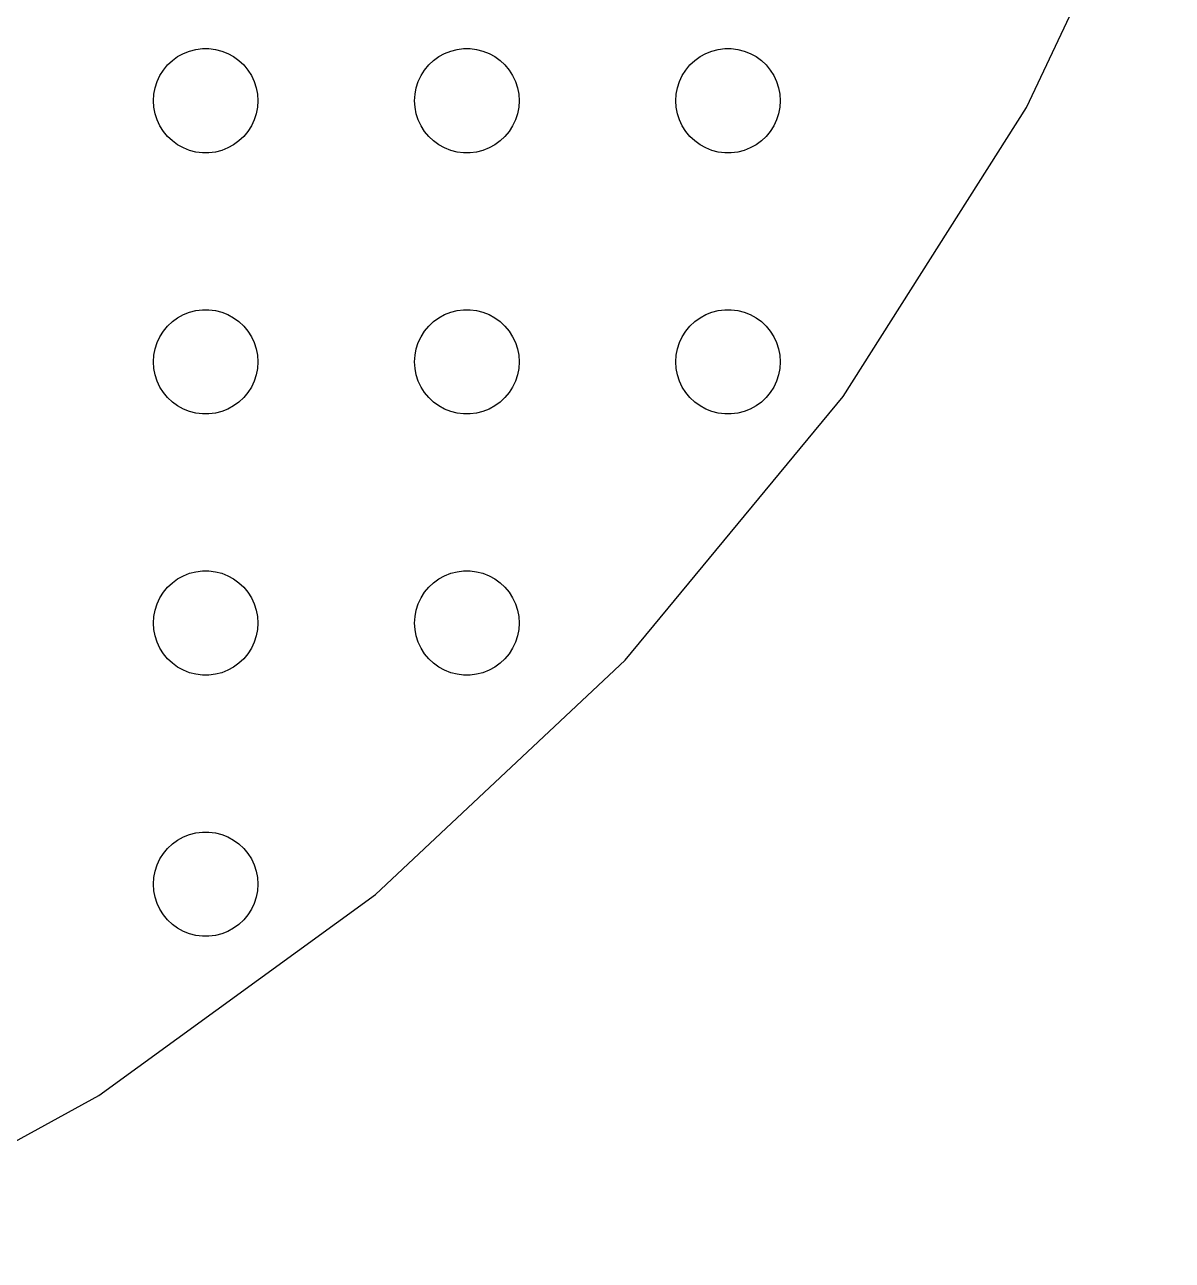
# Model space of a CAD drawing. Header units: metres. Extents: x -156 to 156, y -156 to 156.
# Drawn here: x 79.6 to 145.5, y -141.6 to -70.6 of the extents above; entities that cross this region are included whole.
import ezdxf

# ---------------------------------------------------------------- set-up
doc = ezdxf.new("R2010")
doc.units = ezdxf.units.M

msp = doc.modelspace()

# ---------------------------------------------------------------- linework, layer by layer
for p, q in [((137.142, -75.3944), (145.51, -57.6115)), ((88.3925, -72.467), (88.7227, -72.2855)), ((88.7227, -72.2855), (89.073, -72.1468)), ((89.073, -72.1468), (89.4379, -72.0531)), ((89.4379, -72.0531), (89.8116, -72.0059)), ((89.8116, -72.0059), (90.1884, -72.0059)), ((90.1884, -72.0059), (90.5621, -72.0531)), ((90.5621, -72.0531), (90.927, -72.1468)), ((90.927, -72.1468), (91.2773, -72.2855)), ((91.2773, -72.2855), (91.6075, -72.467)), ((103.393, -72.467), (103.723, -72.2855)), ((103.723, -72.2855), (104.073, -72.1468)), ((104.073, -72.1468), (104.438, -72.0531)), ((104.438, -72.0531), (104.812, -72.0059)), ((104.812, -72.0059), (105.188, -72.0059)), ((105.188, -72.0059), (105.562, -72.0531)), ((105.562, -72.0531), (105.927, -72.1468)), ((105.927, -72.1468), (106.277, -72.2855)), ((106.277, -72.2855), (106.607, -72.467)), ((118.393, -72.467), (118.723, -72.2855)), ((118.723, -72.2855), (119.073, -72.1468)), ((119.073, -72.1468), (119.438, -72.0531)), ((119.438, -72.0531), (119.812, -72.0059)), ((119.812, -72.0059), (120.188, -72.0059)), ((120.188, -72.0059), (120.562, -72.0531)), ((120.562, -72.0531), (120.927, -72.1468)), ((120.927, -72.1468), (121.277, -72.2855)), ((121.277, -72.2855), (121.607, -72.467)), ((87.573, -73.2366), (87.8131, -72.9464)), ((87.8131, -72.9464), (88.0877, -72.6885)), ((88.0877, -72.6885), (88.3925, -72.467)), ((91.6075, -72.467), (91.9123, -72.6885)), ((91.9123, -72.6885), (92.1869, -72.9464)), ((92.1869, -72.9464), (92.427, -73.2366)), ((102.573, -73.2366), (102.813, -72.9464)), ((102.813, -72.9464), (103.088, -72.6885)), ((103.088, -72.6885), (103.393, -72.467)), ((106.607, -72.467), (106.912, -72.6885)), ((106.912, -72.6885), (107.187, -72.9464)), ((107.187, -72.9464), (107.427, -73.2366)), ((117.573, -73.2366), (117.813, -72.9464)), ((117.813, -72.9464), (118.088, -72.6885)), ((118.088, -72.6885), (118.393, -72.467)), ((121.607, -72.467), (121.912, -72.6885)), ((121.912, -72.6885), (122.187, -72.9464)), ((122.187, -72.9464), (122.427, -73.2366)), ((87.2107, -73.8956), (87.3711, -73.5547)), ((87.3711, -73.5547), (87.573, -73.2366)), ((92.427, -73.2366), (92.6289, -73.5547)), ((92.6289, -73.5547), (92.7893, -73.8956)), ((102.211, -73.8956), (102.371, -73.5547)), ((102.371, -73.5547), (102.573, -73.2366)), ((107.427, -73.2366), (107.629, -73.5547)), ((107.629, -73.5547), (107.789, -73.8956)), ((117.211, -73.8956), (117.371, -73.5547)), ((117.371, -73.5547), (117.573, -73.2366)), ((122.427, -73.2366), (122.629, -73.5547)), ((122.629, -73.5547), (122.789, -73.8956)), ((87.0237, -74.624), (87.0943, -74.2539)), ((87.0943, -74.2539), (87.2107, -73.8956)), ((92.7893, -73.8956), (92.9057, -74.2539)), ((92.9057, -74.2539), (92.9763, -74.624)), ((102.024, -74.624), (102.094, -74.2539)), ((102.094, -74.2539), (102.211, -73.8956)), ((107.789, -73.8956), (107.906, -74.2539)), ((107.906, -74.2539), (107.976, -74.624)), ((117.024, -74.624), (117.094, -74.2539)), ((117.094, -74.2539), (117.211, -73.8956)), ((122.789, -73.8956), (122.906, -74.2539)), ((122.906, -74.2539), (122.976, -74.624)), ((87, -75), (87.0237, -74.624)), ((87.0237, -75.376), (87, -75)), ((92.9763, -74.624), (93, -75)), ((93, -75), (92.9763, -75.376)), ((102, -75), (102.024, -74.624)), ((102.024, -75.376), (102, -75)), ((107.976, -74.624), (108, -75)), ((108, -75), (107.976, -75.376)), ((117, -75), (117.024, -74.624)), ((117.024, -75.376), (117, -75)), ((122.976, -74.624), (123, -75)), ((123, -75), (122.976, -75.376)), ((87.0943, -75.7461), (87.0237, -75.376)), ((87.2107, -76.1044), (87.0943, -75.7461)), ((92.9057, -75.7461), (92.7893, -76.1044)), ((92.9763, -75.376), (92.9057, -75.7461)), ((102.094, -75.7461), (102.024, -75.376)), ((102.211, -76.1044), (102.094, -75.7461)), ((107.906, -75.7461), (107.789, -76.1044)), ((107.976, -75.376), (107.906, -75.7461)), ((117.094, -75.7461), (117.024, -75.376)), ((117.211, -76.1044), (117.094, -75.7461)), ((122.906, -75.7461), (122.789, -76.1044)), ((122.976, -75.376), (122.906, -75.7461)), ((126.611, -91.9884), (137.142, -75.3944)), ((87.3711, -76.4453), (87.2107, -76.1044)), ((87.573, -76.7634), (87.3711, -76.4453)), ((92.6289, -76.4453), (92.427, -76.7634)), ((92.7893, -76.1044), (92.6289, -76.4453)), ((102.371, -76.4453), (102.211, -76.1044)), ((102.573, -76.7634), (102.371, -76.4453)), ((107.629, -76.4453), (107.427, -76.7634)), ((107.789, -76.1044), (107.629, -76.4453)), ((117.371, -76.4453), (117.211, -76.1044)), ((117.573, -76.7634), (117.371, -76.4453)), ((122.629, -76.4453), (122.427, -76.7634)), ((122.789, -76.1044), (122.629, -76.4453)), ((87.8131, -77.0536), (87.573, -76.7634)), ((88.0877, -77.3115), (87.8131, -77.0536)), ((88.3925, -77.533), (88.0877, -77.3115)), ((91.9123, -77.3115), (91.6075, -77.533)), ((92.1869, -77.0536), (91.9123, -77.3115)), ((92.427, -76.7634), (92.1869, -77.0536)), ((102.813, -77.0536), (102.573, -76.7634)), ((103.088, -77.3115), (102.813, -77.0536)), ((103.393, -77.533), (103.088, -77.3115)), ((106.912, -77.3115), (106.607, -77.533)), ((107.187, -77.0536), (106.912, -77.3115)), ((107.427, -76.7634), (107.187, -77.0536)), ((117.813, -77.0536), (117.573, -76.7634)), ((118.088, -77.3115), (117.813, -77.0536)), ((118.393, -77.533), (118.088, -77.3115)), ((121.912, -77.3115), (121.607, -77.533)), ((122.187, -77.0536), (121.912, -77.3115)), ((122.427, -76.7634), (122.187, -77.0536)), ((88.7227, -77.7145), (88.3925, -77.533)), ((89.073, -77.8532), (88.7227, -77.7145)), ((89.4379, -77.9469), (89.073, -77.8532)), ((89.8116, -77.9941), (89.4379, -77.9469)), ((90.1884, -77.9941), (89.8116, -77.9941)), ((90.5621, -77.9469), (90.1884, -77.9941)), ((90.927, -77.8532), (90.5621, -77.9469)), ((91.2773, -77.7145), (90.927, -77.8532)), ((91.6075, -77.533), (91.2773, -77.7145)), ((103.723, -77.7145), (103.393, -77.533)), ((104.073, -77.8532), (103.723, -77.7145)), ((104.438, -77.9469), (104.073, -77.8532)), ((104.812, -77.9941), (104.438, -77.9469)), ((105.188, -77.9941), (104.812, -77.9941)), ((105.562, -77.9469), (105.188, -77.9941)), ((105.927, -77.8532), (105.562, -77.9469)), ((106.277, -77.7145), (105.927, -77.8532)), ((106.607, -77.533), (106.277, -77.7145)), ((118.723, -77.7145), (118.393, -77.533)), ((119.073, -77.8532), (118.723, -77.7145)), ((119.438, -77.9469), (119.073, -77.8532)), ((119.812, -77.9941), (119.438, -77.9469)), ((120.188, -77.9941), (119.812, -77.9941)), ((120.562, -77.9469), (120.188, -77.9941)), ((120.927, -77.8532), (120.562, -77.9469)), ((121.277, -77.7145), (120.927, -77.8532)), ((121.607, -77.533), (121.277, -77.7145)), ((88.3925, -87.467), (88.7227, -87.2855)), ((88.7227, -87.2855), (89.073, -87.1468)), ((89.073, -87.1468), (89.4379, -87.0531)), ((89.4379, -87.0531), (89.8116, -87.0059)), ((89.8116, -87.0059), (90.1884, -87.0059)), ((90.1884, -87.0059), (90.5621, -87.0531)), ((90.5621, -87.0531), (90.927, -87.1468)), ((90.927, -87.1468), (91.2773, -87.2855)), ((91.2773, -87.2855), (91.6075, -87.467)), ((103.393, -87.467), (103.723, -87.2855)), ((103.723, -87.2855), (104.073, -87.1468)), ((104.073, -87.1468), (104.438, -87.0531)), ((104.438, -87.0531), (104.812, -87.0059)), ((104.812, -87.0059), (105.188, -87.0059)), ((105.188, -87.0059), (105.562, -87.0531)), ((105.562, -87.0531), (105.927, -87.1468)), ((105.927, -87.1468), (106.277, -87.2855)), ((106.277, -87.2855), (106.607, -87.467)), ((118.393, -87.467), (118.723, -87.2855)), ((118.723, -87.2855), (119.073, -87.1468)), ((119.073, -87.1468), (119.438, -87.0531)), ((119.438, -87.0531), (119.812, -87.0059)), ((119.812, -87.0059), (120.188, -87.0059)), ((120.188, -87.0059), (120.562, -87.0531)), ((120.562, -87.0531), (120.927, -87.1468)), ((120.927, -87.1468), (121.277, -87.2855)), ((121.277, -87.2855), (121.607, -87.467)), ((87.573, -88.2366), (87.8131, -87.9464)), ((87.8131, -87.9464), (88.0877, -87.6885)), ((88.0877, -87.6885), (88.3925, -87.467)), ((91.6075, -87.467), (91.9123, -87.6885)), ((91.9123, -87.6885), (92.1869, -87.9464)), ((92.1869, -87.9464), (92.427, -88.2366)), ((102.573, -88.2366), (102.813, -87.9464)), ((102.813, -87.9464), (103.088, -87.6885)), ((103.088, -87.6885), (103.393, -87.467)), ((106.607, -87.467), (106.912, -87.6885)), ((106.912, -87.6885), (107.187, -87.9464)), ((107.187, -87.9464), (107.427, -88.2366)), ((117.573, -88.2366), (117.813, -87.9464)), ((117.813, -87.9464), (118.088, -87.6885)), ((118.088, -87.6885), (118.393, -87.467)), ((121.607, -87.467), (121.912, -87.6885)), ((121.912, -87.6885), (122.187, -87.9464)), ((122.187, -87.9464), (122.427, -88.2366)), ((87.2107, -88.8956), (87.3711, -88.5547)), ((87.3711, -88.5547), (87.573, -88.2366)), ((92.427, -88.2366), (92.6289, -88.5547)), ((92.6289, -88.5547), (92.7893, -88.8956)), ((102.211, -88.8956), (102.371, -88.5547)), ((102.371, -88.5547), (102.573, -88.2366)), ((107.427, -88.2366), (107.629, -88.5547)), ((107.629, -88.5547), (107.789, -88.8956)), ((117.211, -88.8956), (117.371, -88.5547)), ((117.371, -88.5547), (117.573, -88.2366)), ((122.427, -88.2366), (122.629, -88.5547)), ((122.629, -88.5547), (122.789, -88.8956)), ((87.0237, -89.624), (87.0943, -89.2539)), ((87.0943, -89.2539), (87.2107, -88.8956)), ((92.7893, -88.8956), (92.9057, -89.2539)), ((92.9057, -89.2539), (92.9763, -89.624)), ((102.024, -89.624), (102.094, -89.2539)), ((102.094, -89.2539), (102.211, -88.8956)), ((107.789, -88.8956), (107.906, -89.2539)), ((107.906, -89.2539), (107.976, -89.624)), ((117.024, -89.624), (117.094, -89.2539)), ((117.094, -89.2539), (117.211, -88.8956)), ((122.789, -88.8956), (122.906, -89.2539)), ((122.906, -89.2539), (122.976, -89.624)), ((87, -90), (87.0237, -89.624)), ((87.0237, -90.376), (87, -90)), ((92.9763, -89.624), (93, -90)), ((93, -90), (92.9763, -90.376)), ((102, -90), (102.024, -89.624)), ((102.024, -90.376), (102, -90)), ((107.976, -89.624), (108, -90)), ((108, -90), (107.976, -90.376)), ((117, -90), (117.024, -89.624)), ((117.024, -90.376), (117, -90)), ((122.976, -89.624), (123, -90)), ((123, -90), (122.976, -90.376)), ((87.0943, -90.7461), (87.0237, -90.376)), ((87.2107, -91.1044), (87.0943, -90.7461)), ((92.9057, -90.7461), (92.7893, -91.1044)), ((92.9763, -90.376), (92.9057, -90.7461)), ((102.094, -90.7461), (102.024, -90.376)), ((102.211, -91.1044), (102.094, -90.7461)), ((107.906, -90.7461), (107.789, -91.1044)), ((107.976, -90.376), (107.906, -90.7461)), ((117.094, -90.7461), (117.024, -90.376)), ((117.211, -91.1044), (117.094, -90.7461)), ((122.906, -90.7461), (122.789, -91.1044)), ((122.976, -90.376), (122.906, -90.7461)), ((87.3711, -91.4453), (87.2107, -91.1044)), ((87.573, -91.7634), (87.3711, -91.4453)), ((92.6289, -91.4453), (92.427, -91.7634)), ((92.7893, -91.1044), (92.6289, -91.4453)), ((102.371, -91.4453), (102.211, -91.1044)), ((102.573, -91.7634), (102.371, -91.4453)), ((107.629, -91.4453), (107.427, -91.7634)), ((107.789, -91.1044), (107.629, -91.4453)), ((117.371, -91.4453), (117.211, -91.1044)), ((117.573, -91.7634), (117.371, -91.4453)), ((122.629, -91.4453), (122.427, -91.7634)), ((122.789, -91.1044), (122.629, -91.4453)), ((87.8131, -92.0536), (87.573, -91.7634)), ((88.0877, -92.3115), (87.8131, -92.0536)), ((92.1869, -92.0536), (91.9123, -92.3115)), ((92.427, -91.7634), (92.1869, -92.0536)), ((102.813, -92.0536), (102.573, -91.7634)), ((103.088, -92.3115), (102.813, -92.0536)), ((107.187, -92.0536), (106.912, -92.3115)), ((107.427, -91.7634), (107.187, -92.0536)), ((114.084, -107.132), (126.611, -91.9884)), ((117.813, -92.0536), (117.573, -91.7634)), ((118.088, -92.3115), (117.813, -92.0536)), ((122.187, -92.0536), (121.912, -92.3115)), ((122.427, -91.7634), (122.187, -92.0536)), ((88.3925, -92.533), (88.0877, -92.3115)), ((88.7227, -92.7145), (88.3925, -92.533)), ((89.073, -92.8532), (88.7227, -92.7145)), ((89.4379, -92.9469), (89.073, -92.8532)), ((89.8116, -92.9941), (89.4379, -92.9469)), ((90.5621, -92.9469), (90.1884, -92.9941)), ((90.927, -92.8532), (90.5621, -92.9469)), ((91.2773, -92.7145), (90.927, -92.8532)), ((91.6075, -92.533), (91.2773, -92.7145)), ((91.9123, -92.3115), (91.6075, -92.533)), ((103.393, -92.533), (103.088, -92.3115)), ((103.723, -92.7145), (103.393, -92.533)), ((104.073, -92.8532), (103.723, -92.7145)), ((104.438, -92.9469), (104.073, -92.8532)), ((104.812, -92.9941), (104.438, -92.9469)), ((105.562, -92.9469), (105.188, -92.9941)), ((105.927, -92.8532), (105.562, -92.9469)), ((106.277, -92.7145), (105.927, -92.8532)), ((106.607, -92.533), (106.277, -92.7145)), ((106.912, -92.3115), (106.607, -92.533)), ((118.393, -92.533), (118.088, -92.3115)), ((118.723, -92.7145), (118.393, -92.533)), ((119.073, -92.8532), (118.723, -92.7145)), ((119.438, -92.9469), (119.073, -92.8532)), ((119.812, -92.9941), (119.438, -92.9469)), ((120.562, -92.9469), (120.188, -92.9941)), ((120.927, -92.8532), (120.562, -92.9469)), ((121.277, -92.7145), (120.927, -92.8532)), ((121.607, -92.533), (121.277, -92.7145)), ((121.912, -92.3115), (121.607, -92.533)), ((90.1884, -92.9941), (89.8116, -92.9941)), ((105.188, -92.9941), (104.812, -92.9941)), ((120.188, -92.9941), (119.812, -92.9941)), ((88.7227, -102.286), (89.073, -102.147)), ((89.073, -102.147), (89.4379, -102.053)), ((89.4379, -102.053), (89.8116, -102.006)), ((89.8116, -102.006), (90.1884, -102.006)), ((90.1884, -102.006), (90.5621, -102.053)), ((90.5621, -102.053), (90.927, -102.147)), ((90.927, -102.147), (91.2773, -102.286)), ((103.723, -102.286), (104.073, -102.147)), ((104.073, -102.147), (104.438, -102.053)), ((104.438, -102.053), (104.812, -102.006)), ((104.812, -102.006), (105.188, -102.006)), ((105.188, -102.006), (105.562, -102.053)), ((105.562, -102.053), (105.927, -102.147)), ((105.927, -102.147), (106.277, -102.286)), ((87.8131, -102.946), (88.0877, -102.688)), ((88.0877, -102.688), (88.3925, -102.467)), ((88.3925, -102.467), (88.7227, -102.286)), ((91.2773, -102.286), (91.6075, -102.467)), ((91.6075, -102.467), (91.9123, -102.688)), ((91.9123, -102.688), (92.1869, -102.946)), ((102.813, -102.946), (103.088, -102.688)), ((103.088, -102.688), (103.393, -102.467)), ((103.393, -102.467), (103.723, -102.286)), ((106.277, -102.286), (106.607, -102.467)), ((106.607, -102.467), (106.912, -102.688)), ((106.912, -102.688), (107.187, -102.946)), ((87.2107, -103.896), (87.3711, -103.555)), ((87.3711, -103.555), (87.573, -103.237)), ((87.573, -103.237), (87.8131, -102.946)), ((92.1869, -102.946), (92.427, -103.237)), ((92.427, -103.237), (92.6289, -103.555)), ((92.6289, -103.555), (92.7893, -103.896)), ((102.211, -103.896), (102.371, -103.555)), ((102.371, -103.555), (102.573, -103.237)), ((102.573, -103.237), (102.813, -102.946)), ((107.187, -102.946), (107.427, -103.237)), ((107.427, -103.237), (107.629, -103.555)), ((107.629, -103.555), (107.789, -103.896)), ((87.0237, -104.624), (87.0943, -104.254)), ((87.0943, -104.254), (87.2107, -103.896)), ((92.7893, -103.896), (92.9057, -104.254)), ((92.9057, -104.254), (92.9763, -104.624)), ((102.024, -104.624), (102.094, -104.254)), ((102.094, -104.254), (102.211, -103.896)), ((107.789, -103.896), (107.906, -104.254)), ((107.906, -104.254), (107.976, -104.624)), ((87, -105), (87.0237, -104.624)), ((87.0237, -105.376), (87, -105)), ((92.9763, -104.624), (93, -105)), ((93, -105), (92.9763, -105.376)), ((102, -105), (102.024, -104.624)), ((102.024, -105.376), (102, -105)), ((107.976, -104.624), (108, -105)), ((108, -105), (107.976, -105.376)), ((87.0943, -105.746), (87.0237, -105.376)), ((92.9763, -105.376), (92.9057, -105.746)), ((102.094, -105.746), (102.024, -105.376)), ((107.976, -105.376), (107.906, -105.746)), ((87.2107, -106.104), (87.0943, -105.746)), ((87.3711, -106.445), (87.2107, -106.104)), ((87.573, -106.763), (87.3711, -106.445)), ((92.6289, -106.445), (92.427, -106.763)), ((92.7893, -106.104), (92.6289, -106.445)), ((92.9057, -105.746), (92.7893, -106.104)), ((102.211, -106.104), (102.094, -105.746)), ((102.371, -106.445), (102.211, -106.104)), ((102.573, -106.763), (102.371, -106.445)), ((107.629, -106.445), (107.427, -106.763)), ((107.789, -106.104), (107.629, -106.445)), ((107.906, -105.746), (107.789, -106.104)), ((87.8131, -107.054), (87.573, -106.763)), ((88.0877, -107.312), (87.8131, -107.054)), ((92.1869, -107.054), (91.9123, -107.312)), ((92.427, -106.763), (92.1869, -107.054)), ((99.7569, -120.585), (114.084, -107.132)), ((102.813, -107.054), (102.573, -106.763)), ((103.088, -107.312), (102.813, -107.054)), ((107.187, -107.054), (106.912, -107.312)), ((107.427, -106.763), (107.187, -107.054)), ((88.3925, -107.533), (88.0877, -107.312)), ((88.7227, -107.714), (88.3925, -107.533)), ((89.073, -107.853), (88.7227, -107.714)), ((89.4379, -107.947), (89.073, -107.853)), ((90.927, -107.853), (90.5621, -107.947)), ((91.2773, -107.714), (90.927, -107.853)), ((91.6075, -107.533), (91.2773, -107.714)), ((91.9123, -107.312), (91.6075, -107.533)), ((103.393, -107.533), (103.088, -107.312)), ((103.723, -107.714), (103.393, -107.533)), ((104.073, -107.853), (103.723, -107.714)), ((104.438, -107.947), (104.073, -107.853)), ((105.927, -107.853), (105.562, -107.947)), ((106.277, -107.714), (105.927, -107.853)), ((106.607, -107.533), (106.277, -107.714)), ((106.912, -107.312), (106.607, -107.533)), ((89.8116, -107.994), (89.4379, -107.947)), ((90.1884, -107.994), (89.8116, -107.994)), ((90.5621, -107.947), (90.1884, -107.994)), ((104.812, -107.994), (104.438, -107.947)), ((105.188, -107.994), (104.812, -107.994)), ((105.562, -107.947), (105.188, -107.994)), ((89.073, -117.147), (89.4379, -117.053)), ((89.4379, -117.053), (89.8116, -117.006)), ((89.8116, -117.006), (90.1884, -117.006)), ((90.1884, -117.006), (90.5621, -117.053)), ((90.5621, -117.053), (90.927, -117.147)), ((87.8131, -117.946), (88.0877, -117.688)), ((88.0877, -117.688), (88.3925, -117.467)), ((88.3925, -117.467), (88.7227, -117.286)), ((88.7227, -117.286), (89.073, -117.147)), ((90.927, -117.147), (91.2773, -117.286)), ((91.2773, -117.286), (91.6075, -117.467)), ((91.6075, -117.467), (91.9123, -117.688)), ((91.9123, -117.688), (92.1869, -117.946)), ((87.3711, -118.555), (87.573, -118.237)), ((87.573, -118.237), (87.8131, -117.946)), ((92.1869, -117.946), (92.427, -118.237)), ((92.427, -118.237), (92.6289, -118.555)), ((87.0943, -119.254), (87.2107, -118.896)), ((87.2107, -118.896), (87.3711, -118.555)), ((92.6289, -118.555), (92.7893, -118.896)), ((92.7893, -118.896), (92.9057, -119.254)), ((87, -120), (87.0237, -119.624)), ((87.0237, -119.624), (87.0943, -119.254)), ((92.9057, -119.254), (92.9763, -119.624)), ((92.9763, -119.624), (93, -120)), ((83.8569, -132.137), (99.7569, -120.585)), ((87.0237, -120.376), (87, -120)), ((87.0943, -120.746), (87.0237, -120.376)), ((92.9763, -120.376), (92.9057, -120.746)), ((93, -120), (92.9763, -120.376)), ((87.2107, -121.104), (87.0943, -120.746)), ((87.3711, -121.445), (87.2107, -121.104)), ((92.7893, -121.104), (92.6289, -121.445)), ((92.9057, -120.746), (92.7893, -121.104)), ((87.573, -121.763), (87.3711, -121.445)), ((87.8131, -122.054), (87.573, -121.763)), ((88.0877, -122.312), (87.8131, -122.054)), ((92.1869, -122.054), (91.9123, -122.312)), ((92.427, -121.763), (92.1869, -122.054)), ((92.6289, -121.445), (92.427, -121.763)), ((88.3925, -122.533), (88.0877, -122.312)), ((88.7227, -122.714), (88.3925, -122.533)), ((89.073, -122.853), (88.7227, -122.714)), ((91.2773, -122.714), (90.927, -122.853)), ((91.6075, -122.533), (91.2773, -122.714)), ((91.9123, -122.312), (91.6075, -122.533)), ((89.4379, -122.947), (89.073, -122.853)), ((89.8116, -122.994), (89.4379, -122.947)), ((90.1884, -122.994), (89.8116, -122.994)), ((90.5621, -122.947), (90.1884, -122.994)), ((90.927, -122.853), (90.5621, -122.947)), ((66.6345, -141.605), (83.8569, -132.137))]:
    msp.add_line(p, q)

doc.saveas('drawing.dxf')
